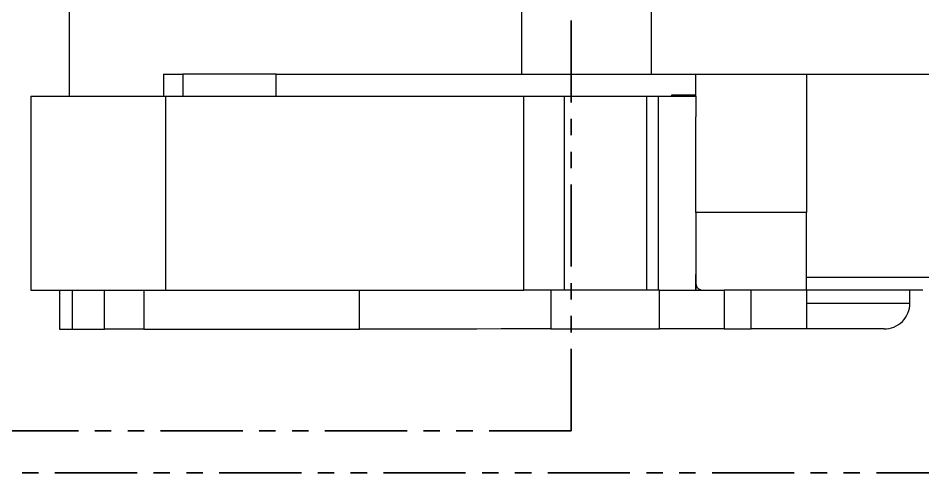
# Model space of a CAD drawing. Header units: millimetres. Extents: x -358 to 836, y 5 to 1249.
# Drawn here: x 250 to 320, y 616.2 to 651.4 of the extents above; entities that cross this region are included whole.
import ezdxf

# ---------------------------------------------------------------- set-up
doc = ezdxf.new("R2010")
doc.units = ezdxf.units.MM
doc.linetypes.add('PHANTOM', pattern=[12.7, 6.35, -1.27, 1.27, -1.27, 1.27, -1.27])

msp = doc.modelspace()

# ---------------------------------------------------------------- linework, layer by layer
at = {"color": 7, "linetype": 'Continuous', "lineweight": 25}
for p, q in [((253.971, 695.815), (253.971, 645.318)), ((298.971, 652.665), (298.971, 647.02)), ((288.971, 647.02), (288.971, 652.515)), ((261.271, 647.018), (261.271, 645.318)), ((262.762, 647.018), (262.762, 645.318)), ((269.975, 647.018), (302.42, 647.021)), ((269.975, 645.319), (269.975, 647.018)), ((302.42, 647.021), (310.97, 647.021)), ((302.42, 645.321), (302.42, 647.021)), ((310.97, 647.021), (310.971, 636.321)), ((251.021, 645.317), (251.022, 630.317)), ((261.452, 630.318), (261.451, 645.318)), ((289.122, 630.32), (289.121, 645.32)), ((292.229, 645.32), (292.23, 630.32)), ((298.62, 630.32), (298.619, 645.32)), ((299.534, 645.32), (302.421, 645.321)), ((299.535, 630.32), (299.534, 645.32)), ((300.571, 645.42), (302.42, 645.421)), ((300.571, 645.32), (300.571, 645.42)), ((302.421, 645.321), (302.421, 643.721)), ((302.42, 636.321), (302.42, 643.721)), ((302.42, 643.721), (302.42, 643.721)), ((302.42, 636.321), (302.42, 630.82)), ((310.971, 630.321), (310.971, 636.321)), ((302.42, 630.321), (302.42, 631.529)), ((302.42, 631.336), (302.42, 630.321)), ((253.22, 630.317), (253.22, 627.317)), ((254.24, 627.317), (254.239, 630.317)), ((256.711, 627.318), (256.711, 630.318)), ((259.74, 630.318), (259.74, 627.318)), ((276.421, 627.319), (276.42, 630.319)), ((291.221, 630.32), (291.221, 627.32)), ((299.62, 627.32), (299.62, 630.32)), ((304.62, 630.321), (304.62, 627.321)), ((305.776, 630.321), (304.62, 630.321)), ((306.696, 627.321), (306.696, 630.321)), ((310.971, 630.321), (310.971, 627.321)), ((318.971, 629.322), (318.971, 630.322)), ((254.24, 627.317), (256.711, 627.318)), ((259.74, 627.318), (276.421, 627.319)), ((304.62, 627.321), (306.696, 627.321))]:
    msp.add_line(p, q, dxfattribs=at)
at = {"color": 7, "linetype": 'PHANTOM', "lineweight": 35}
for p, q in [((292.791, 619.441), (292.791, 674.165)), ((292.791, 619.441), (-5.311, 619.441)), ((322.722, 616.188), (-5.311, 616.188))]:
    msp.add_line(p, q, dxfattribs=at)
at = {"color": 7, "linetype": 'Continuous', "lineweight": 25, "flags": 128}
for points in [[(261.271, 647.018), (261.298, 647.018), (261.378, 647.018), (261.509, 647.018), (261.687, 647.018), (261.908, 647.018), (262.165, 647.018), (262.453, 647.018), (262.762, 647.018)], [(269.975, 647.018), (269.346, 647.018), (268.484, 647.018), (267.458, 647.018), (266.348, 647.018), (265.24, 647.018), (264.223, 647.018), (263.374, 647.018), (262.762, 647.018)], [(310.97, 647.021), (312.921, 647.021), (314.797, 647.021), (316.526, 647.021), (318.041, 647.022), (319.285, 647.022), (320.209, 647.022), (320.778, 647.022), (320.97, 647.022)], [(251.021, 645.317), (251.106, 645.317), (251.55, 645.317), (252.368, 645.317), (253.549, 645.318), (255.073, 645.318), (256.918, 645.318), (259.055, 645.318), (261.451, 645.318)], [(261.451, 645.318), (263.942, 645.318), (266.604, 645.318), (269.399, 645.319), (272.284, 645.319), (275.219, 645.319), (278.158, 645.319), (281.061, 645.319), (283.882, 645.319), (286.582, 645.32), (289.121, 645.32)], [(289.121, 645.32), (289.586, 645.32), (290.094, 645.32), (290.613, 645.32), (291.106, 645.32), (291.54, 645.32), (291.886, 645.32), (292.121, 645.32), (292.229, 645.32)], [(292.229, 645.32), (292.505, 645.32), (293.129, 645.32), (294.025, 645.32), (295.088, 645.32), (296.19, 645.32), (297.2, 645.32), (297.998, 645.32), (298.489, 645.32), (298.619, 645.32)], [(298.619, 645.32), (298.914, 645.32), (299.296, 645.32), (299.499, 645.32), (299.534, 645.32)], [(310.971, 636.321), (310.798, 636.321), (310.292, 636.321), (309.495, 636.321), (308.471, 636.321), (307.304, 636.321), (306.087, 636.321), (304.919, 636.321), (303.896, 636.321), (303.099, 636.321), (302.593, 636.321), (302.42, 636.321)], [(310.971, 631.321), (312.922, 631.321), (314.798, 631.321), (316.527, 631.321), (318.042, 631.322), (319.286, 631.322), (320.21, 631.322), (320.779, 631.322), (320.971, 631.322)], [(251.022, 630.317), (251.107, 630.317), (251.551, 630.317), (252.369, 630.317), (253.55, 630.317), (255.074, 630.318), (256.919, 630.318), (259.056, 630.318), (261.452, 630.318)], [(261.452, 630.318), (263.943, 630.318), (266.605, 630.318), (269.4, 630.318), (272.285, 630.319), (275.22, 630.319), (278.159, 630.319), (281.062, 630.319), (283.883, 630.319), (286.583, 630.32), (289.122, 630.32)], [(291.221, 630.32), (291.107, 630.32), (290.614, 630.32), (290.095, 630.32), (289.587, 630.32), (289.122, 630.32)], [(299.62, 630.32), (299.449, 630.32), (298.953, 630.32), (298.17, 630.32), (297.165, 630.32), (296.018, 630.32), (294.822, 630.32), (293.676, 630.32), (292.67, 630.32), (291.887, 630.32), (291.391, 630.32), (291.221, 630.32)], [(299.62, 630.32), (299.716, 630.32), (300, 630.32), (300.462, 630.32), (301.084, 630.32), (301.842, 630.32), (302.706, 630.321), (303.644, 630.321), (304.62, 630.321)], [(310.971, 630.321), (310.787, 630.321), (310.249, 630.321), (309.405, 630.321), (308.328, 630.321), (307.109, 630.321), (305.855, 630.321), (305.776, 630.321)], [(319.971, 630.322), (319.798, 630.322), (319.286, 630.322), (318.454, 630.322), (317.335, 630.321), (315.971, 630.321), (314.415, 630.321), (312.727, 630.321), (310.971, 630.321)], [(310.971, 629.321), (312.532, 629.321), (314.033, 629.321), (315.416, 629.321), (316.628, 629.321), (317.623, 629.321), (318.362, 629.322), (318.817, 629.322), (318.971, 629.322)], [(253.22, 627.317), (253.262, 627.317), (253.596, 627.317), (254.24, 627.317)], [(259.74, 627.318), (259.312, 627.318), (258.888, 627.318), (258.474, 627.318), (258.074, 627.318), (257.694, 627.318), (257.337, 627.318), (257.008, 627.318), (256.711, 627.318)], [(291.221, 627.32), (290.344, 627.32), (289.002, 627.32), (287.374, 627.32), (285.497, 627.319), (283.415, 627.319), (281.174, 627.319), (278.824, 627.319), (276.421, 627.319)], [(291.221, 627.32), (291.391, 627.32), (291.887, 627.32), (292.67, 627.32), (293.676, 627.32), (294.823, 627.32), (296.018, 627.32), (297.165, 627.32), (298.17, 627.32), (298.953, 627.32), (299.45, 627.32), (299.62, 627.32)], [(304.62, 627.321), (303.644, 627.321), (302.706, 627.321), (301.842, 627.32), (301.084, 627.32), (300.462, 627.32), (300, 627.32), (299.716, 627.32), (299.62, 627.32)], [(310.971, 627.321), (310.889, 627.321), (310.646, 627.321), (310.251, 627.321), (309.719, 627.321), (309.071, 627.321), (308.332, 627.321), (307.53, 627.321), (306.696, 627.321)], [(316.971, 627.321), (316.856, 627.321), (316.515, 627.321), (315.96, 627.321), (315.214, 627.321), (314.305, 627.321), (313.267, 627.321), (312.142, 627.321), (310.971, 627.321)]]:
    msp.add_lwpolyline(points, dxfattribs=at)
at = {"color": 7, "linetype": 'Continuous', "lineweight": 25}
msp.add_arc((316.971, 629.321), 2, 270.00361, 0.00361, dxfattribs=at)
msp.add_open_spline([(302.42, 630.82), (302.44, 630.698), (302.479, 630.454), (302.774, 630.365), (302.92, 630.321)], degree=3, knots=[0, 0, 0, 0, 0.501026, 1, 1, 1, 1], dxfattribs=at)

doc.saveas('drawing.dxf')
